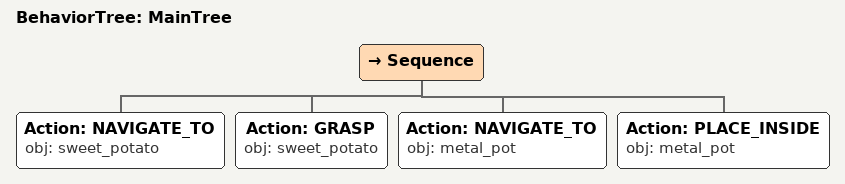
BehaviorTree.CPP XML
<root main_tree_to_execute="MainTree">
  <BehaviorTree ID="MainTree">
    <Sequence>
      <!-- Navigate to sweet_potato -->
      <Action ID="NAVIGATE_TO" obj="sweet_potato"/>
      <!-- Grasp sweet_potato -->
      <Action ID="GRASP" obj="sweet_potato"/>
      <!-- Navigate to metal_pot -->
      <Action ID="NAVIGATE_TO" obj="metal_pot"/>
      <!-- Place inside metal_pot -->
      <Action ID="PLACE_INSIDE" obj="metal_pot"/>
    </Sequence>
  </BehaviorTree>
</root>
